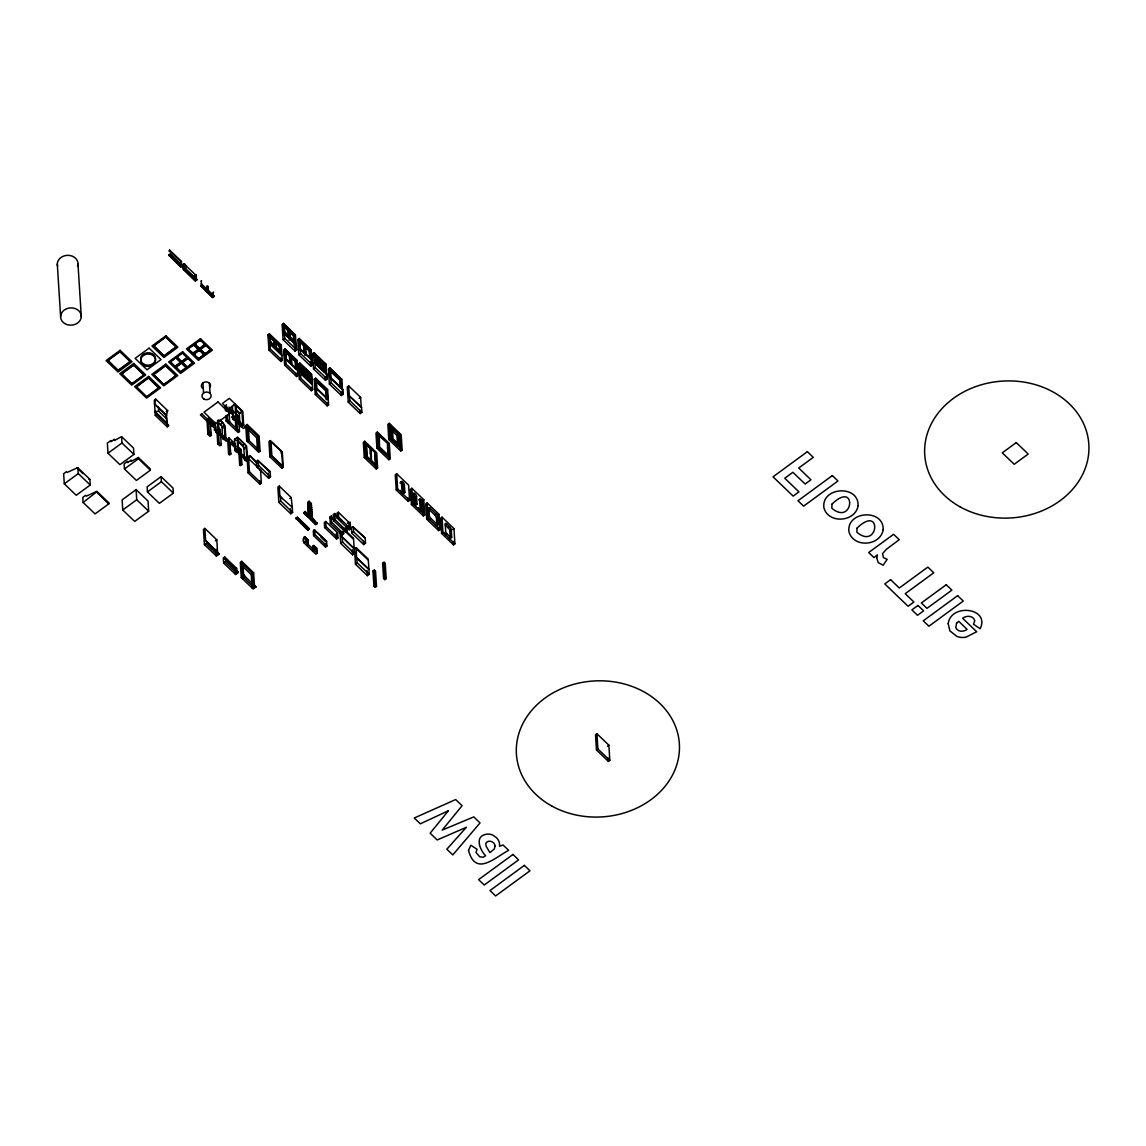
<?xml version="1.0" encoding="UTF-8"?>
<svg xmlns="http://www.w3.org/2000/svg" width="1146" height="1146" viewBox="0 0 1146 1146"><rect width="100%" height="100%" fill="white"/><g stroke="black" fill="none" stroke-linecap="round" stroke-linejoin="round"><path stroke-width="1.5" d="M169.536 251.805L169.522 250.816L181.469 262.262C180.953 264.468 181.426 260.6 181.197 262.348M169.536 250.902L169.579 250.057L169.279 251.203M181.397 265.385L181.512 263.251L181.211 264.196M195.894 275.513L196.783 279.953L195.379 280.971L183.446 269.525C180.108 263.251 187.829 262.062 185.437 269.081L184.005 269.596M183.432 264.683L183.718 264.225M184.148 267.276L184.062 264.74L184.048 267.648M183.876 266.689L184.062 264.74M196.095 275.455L195.422 276.329M201.338 282.876L201.424 283.363M213.357 292.832L213.471 292.058L213.013 292.875M312.557 546.57L313.932 545.482L314.248 550.295L312.858 551.326L312.557 546.57L313.947 545.553L316.941 548.404L317.241 553.16L315.838 554.191L303.891 542.746C301.126 538.534 307.071 532.446 305.294 541.714L317.241 553.16M356.306 547.759L368.267 559.105L369.227 574.318L367.379 575.65L355.446 564.204L354.486 549.006L356.32 547.659L356.506 557.801L368.554 569.175M237.91 441.482L242.25 445.636A2.306 0.774 53.8 0 1 243.826 448.33L244.542 459.732L245.43 460.577L247.694 458.916L246.82 458.071L246.104 446.668A2.306 0.774 53.8 0 0 244.528 443.975L239.099 438.775A2.306 0.774 53.8 0 0 237.68 438.603L238.397 450.006L236.133 451.682L235.245 450.836L234.529 439.434L235.603 438.818M238.397 450.006L237.523 449.16L237.408 436.998L246.605 446.209L247.694 458.916M309.649 515.786L309.921 514.568L317.156 523.579L315.752 524.596L303.819 513.15L305.18 511.503L309.649 515.786L308.26 516.817L303.776 512.52M154.552 403.979L166.485 415.425L154.552 403.979L155.713 399.152L167.645 410.597L166.485 415.425L167.201 426.828L168.605 425.796L166.972 423.017L155.025 411.586L158.707 411.213L166.442 418.619L166.972 423.017M181.612 264.325L181.44 265.141M194.519 275.685L195.866 274.696L196.224 279.338L194.791 280.398L194.591 277.189M195.407 276.014L195.952 275.284M201.037 281.558L201.524 280.612L201.338 281.329M201.467 284.136L201.367 283.391L201.481 284.38M206.91 287.059L208.099 286.428L208.414 291.098L206.982 291.614M213.242 294.665L213.199 295.74M195.422 275.713L195.164 274.825M213.07 293.72L213.328 294.307M213.314 294.837L213.299 295.682M206.624 286.128L207.541 285.97L207.827 290.525L206.423 291.557L207.784 290.024M306.884 540.31L307.959 539.752L308.274 544.579L306.884 545.596M339.975 531.572L340.706 543.39L352.653 554.836L354.486 553.489L353.527 538.291L346.364 531.429M355.905 548.304L367.852 559.749M168.849 255.071L170.253 254.04L182.185 265.485L180.824 267.018L168.849 255.071L180.824 267.018M168.877 255.572L170.253 254.04M180.796 266.517L182.185 265.485M183.446 269.525L184.835 268.508L184.52 263.824L183.833 264.139M194.748 279.896L196.081 278.722M195.35 280.469L196.754 279.438L184.807 267.992L183.403 269.024L195.379 280.971M200.722 285.612L202.111 284.58L214.058 296.026L212.698 297.559L200.722 285.612L212.698 297.559M200.751 286.113L202.111 284.58M108.999 359.357L118.611 352.323A1.719 1.433 -3.6 0 1 121.046 352.438L129.269 360.618A1.719 1.433 -3.6 0 1 129.083 362.652L119.471 369.7A1.719 1.433 -3.6 0 1 117.035 369.585L108.798 361.391A1.719 1.433 -3.6 0 1 108.999 359.357L109.013 359.672A1.719 1.433 -3.6 0 0 108.827 361.706M109.013 359.672L118.625 352.639A1.719 1.433 -3.6 0 1 121.061 352.753L129.269 360.618M212.655 297.058L214.058 296.026M108.798 361.391L117.021 369.27A1.719 1.433 -3.6 0 0 119.442 369.37L129.054 362.337A1.719 1.433 -3.6 0 0 129.254 360.302M153.578 345.777L165.812 336.824L176.269 346.837L164.05 356.105L153.578 345.777L164.05 356.105M153.607 346.092L165.812 336.824M122.708 372.808L132.32 365.76A1.719 1.433 -3.6 0 1 134.755 365.875L142.978 374.054A1.719 1.433 -3.6 0 1 142.792 376.089L133.18 383.136A1.719 1.433 -3.6 0 1 130.744 383.022L122.522 374.828A1.719 1.433 -3.6 0 1 122.708 372.808L122.737 373.123A1.719 1.433 -3.6 0 0 122.536 375.157M122.737 373.123L132.349 366.075A1.719 1.433 -3.6 0 1 134.77 366.19L142.978 374.054M164.036 355.79L176.269 346.837M122.522 374.828L130.73 382.707A1.719 1.433 -3.6 0 0 133.165 382.821L142.777 375.773A1.719 1.433 -3.6 0 0 142.964 373.739M136.259 386.718L148.493 377.765L158.95 387.778L146.731 397.046L136.259 386.718L146.731 397.046M170.238 361.735L175.911 357.581L180.767 362.222L175.109 366.706L170.238 361.735L175.109 366.706M176.785 356.936L182.472 352.782L187.328 357.423L181.67 361.907L176.785 356.936L181.67 361.907M189.391 347.711L189.405 348.026A1.719 1.433 -3.6 0 0 189.219 350.06L189.19 349.745A1.719 1.433 -3.6 0 1 189.391 347.711L192.442 345.476A1.719 1.433 -3.6 0 1 194.877 345.591L197.499 348.413A1.719 1.433 -3.6 0 1 197.313 350.447L197.298 350.117A1.719 1.433 -3.6 0 0 197.484 348.098M195.937 342.912L195.952 343.227A1.719 1.433 -3.6 0 0 195.765 345.261L195.751 344.946A1.719 1.433 -3.6 0 1 195.937 342.912L199.003 340.677A1.719 1.433 -3.6 0 1 201.424 340.792L204.06 343.614A1.719 1.433 -3.6 0 1 203.873 345.648L203.845 345.318A1.719 1.433 -3.6 0 0 204.045 343.299M136.288 387.033L148.493 377.765M153.449 374.47L165.683 365.517L176.126 375.53L163.921 384.798L153.449 374.47L163.921 384.798M170.253 362.05L175.911 357.581M176.813 357.251L182.472 352.782M153.464 374.785L165.683 365.517M175.094 366.391L180.767 362.222M181.641 361.592L187.328 357.423M189.19 349.745L191.812 352.252A1.719 1.433 -3.6 0 0 194.233 352.366L197.298 350.117M195.751 344.946L198.358 347.453A1.719 1.433 -3.6 0 0 200.794 347.567L203.845 345.318M175.839 367.107L181.512 362.938L186.368 367.594L180.71 372.063L175.839 367.107L180.71 372.063M182.386 362.308L188.073 358.139L192.915 362.795L187.256 367.264L182.386 362.308L187.256 367.264M194.978 353.083L195.006 353.398A1.719 1.433 -3.6 0 0 194.806 355.432L194.791 355.117A1.719 1.433 -3.6 0 1 194.978 353.083L198.043 350.834A1.719 1.433 -3.6 0 1 200.478 350.948L203.1 353.77A1.719 1.433 -3.6 0 1 202.914 355.804L202.899 355.489A1.719 1.433 -3.6 0 0 203.086 353.455M201.538 348.284L201.553 348.599A1.719 1.433 -3.6 0 0 201.367 350.633L201.352 350.318A1.719 1.433 -3.6 0 1 201.538 348.284L204.59 346.035A1.719 1.433 -3.6 0 1 207.025 346.149L209.661 348.971A1.719 1.433 -3.6 0 1 209.46 351.005L209.446 350.69A1.719 1.433 -3.6 0 0 209.632 348.656M175.854 367.422L181.512 362.938M182.415 362.623L188.073 358.139M180.681 371.748L186.368 367.594M187.242 366.949L192.915 362.795M194.791 355.117L197.399 357.609A1.719 1.433 -3.6 0 0 199.834 357.724L202.899 355.489M201.352 350.318L203.959 352.81A1.719 1.433 -3.6 0 0 206.395 352.925L209.446 350.69M146.717 396.731L158.95 387.778M163.892 384.483L176.126 375.53M155.713 399.152L154.309 400.183L155.269 415.382L167.201 426.828M90.219 485.03L78.272 473.585L77.785 467.654L67.227 472.396L66.511 471.636L63.66 473.699L64.291 483.827L76.238 495.273L90.219 485.03L89.861 479.329L88.944 479.343M121.576 436.64L114.5 440.494L114.428 439.233L110.933 441.783L110.847 440.522L107.352 443.072L107.996 453.214L119.929 464.66L133.91 454.418L133.523 448.086L121.576 436.64L121.977 442.972L133.91 454.418M155.269 415.382L156.658 414.351L168.605 425.796M64.291 483.827L78.272 473.585M267.963 334.833L269.367 333.815L281.3 345.261L282.26 360.46L280.856 361.491L268.923 350.046L267.963 334.833L273.937 340.563M285.34 334.732L296.083 345.032L295.453 334.904L283.506 323.459L282.117 324.476L283.062 339.674L295.009 351.12L296.728 349.859L296.413 345.032L288.806 338.242M107.996 453.214L121.977 442.972M166.256 411.629L167.645 410.597M269.94 341.35C280.713 351.063 271.86 345.533 270.37 341.035M284.523 330.678L283.134 331.695L288.205 336.566L289.594 335.534M283.32 334.675L283.148 332.011L284.552 330.993M275.455 345.906L274.052 346.923L273.665 340.777L275.069 339.76L269.983 334.89L270.556 344.015M288.104 335.033L287.818 330.42L289.207 329.403L284.136 324.533L284.709 333.658M275.942 349.029L281.314 354.315L280.741 345.19L275.656 340.333L274.266 341.35L274.453 344.43M288.42 330.993L289.809 329.976L294.88 334.833L295.467 343.958M268.923 350.046L270.313 349.014L269.367 333.815M283.062 339.674L284.795 338.414L283.506 323.459M274.066 347.238L275.47 346.221M289.623 335.864L288.219 336.881L283.148 332.011M274.653 347.496L276.043 346.479M290.196 336.107L288.806 337.139L293.877 341.995L295.267 340.978M274.668 347.811L276.071 346.794M290.225 336.423L288.821 337.454L293.892 342.31L294.064 344.975M279.624 350.819L279.338 346.221L280.741 345.19M293.777 340.462L293.491 335.864L294.88 334.833M280.111 349.659L279.911 346.278L281.3 345.261M288.993 340.118L290.382 339.087L289.809 329.976M281.128 351.335L279.724 352.366L275.914 348.713M279.753 352.682L281.142 351.65M285.082 348.885L283.692 349.902L284.638 365.116L296.585 376.561L297.989 375.53L297.029 360.331L285.082 348.885L286.042 364.084L297.989 375.53M293.892 342.31L295.296 341.293M299.235 338.528L299.865 348.656L312.142 360.102L312.457 364.929L310.738 366.19L298.791 354.744L297.831 339.545L299.235 338.528L311.182 349.974L312.127 365.173M138.351 457.483L131.274 461.337L131.203 460.062L127.707 462.626L127.621 461.365L124.126 463.915L124.456 468.986L136.388 480.432L150.37 470.189L150.298 468.929L138.351 457.483L138.437 458.744L150.37 470.189M284.795 358.583L284.308 350.991L285.712 349.96L290.783 354.83L291.356 363.955L286.285 359.085L285.712 349.96M124.456 468.986L138.437 458.744M108.999 503.037L96.923 491.348L86.365 496.103L85.649 495.33L82.799 497.393L83.114 502.464L95.061 513.895L109.042 503.667L108.311 502.893M83.114 502.464L97.052 491.591M289.866 363.454L289.394 355.847L290.783 354.83M304.019 353.097L303.547 345.49L304.936 344.459L299.865 339.603L300.51 353.484L312.457 364.929M290.368 362.508L289.981 356.42L291.385 355.403L296.456 360.259L297.029 369.384L291.958 364.514L291.385 355.403M299.034 349.745L300.438 348.728M215.505 425.008L208.343 418.132L206.939 419.164L207.899 434.363L210.005 436.382L211.394 435.351C210.979 428.532 208.099 417.488 215.921 427.071L214.517 428.103L210.921 424.722M226.579 404.782L225.189 405.799L225.504 410.87M284.638 365.116L286.042 364.084M298.791 354.744L300.51 353.484M235.331 404.08L228.341 409.194L222.367 403.464L229.358 398.35L242.794 411.4L243.64 424.822L240.932 426.813L240.044 425.968L239.256 413.291L235.675 409.853M295.539 368.883L295.066 361.291L296.456 360.259M309.692 358.526L309.219 350.92L310.609 349.902L305.538 345.032L306.111 354.157L304.707 355.188M296.055 368.11L295.625 361.348L297.029 360.331M211.523 425.238L212.927 424.221M299.822 363.01L298.433 364.041L299.378 379.24L311.325 390.686L312.729 389.654L311.769 374.455L299.822 363.01L300.782 378.209L312.729 389.654M326.868 379.297L325.922 364.099L313.975 352.653L312.572 353.67L313.531 368.883L325.478 380.314L327.197 379.054L326.882 374.226L314.505 362.852M310.007 377.249L311.325 376.289L300.567 365.989L299.264 366.949L299.149 365.044L300.453 364.084L311.196 374.384L311.784 383.509L301.026 373.209L300.453 364.084M220.419 424.564L222.696 422.888A2.306 0.774 53.8 0 1 224.272 425.596L224.988 436.998L225.862 437.844L223.599 439.505L222.711 438.66L221.995 427.257A2.306 0.774 53.8 0 0 220.419 424.564L218.428 422.645M207.899 434.363L209.288 433.346L208.343 418.132M228.971 407.074L238.526 416.227L239.485 431.426L238.082 432.443L226.134 420.997L227.538 419.98L227.223 414.909M310.165 379.655L311.468 378.696L300.725 368.396L299.421 369.356L299.292 367.451L300.61 366.491M239.256 413.291L241.964 411.314L235.99 405.584L237.38 429.406L235.976 430.438L235.245 418.691M136.102 489.614L122.121 499.857L122.751 509.984L134.698 521.43L148.679 511.202L148.035 501.06L136.102 489.614L136.732 499.756L148.679 511.202M299.564 371.762L299.45 369.857L300.753 368.897M221.995 427.257L224.272 425.596M218.299 419.866L219.015 431.268L216.737 432.93L215.863 432.085L218.127 430.423L217.511 420.654M228.24 423.017L229.644 422L228.799 408.578L232.667 412.288M233.197 419.393L235.904 417.416L235.059 403.994L232.351 405.971L233.197 419.393L234.085 420.238L236.792 418.261L235.904 417.416M218.886 430.61L220.276 429.578L217.898 427.3M237.122 417.244L238.526 416.227M220.276 429.578L221.235 444.791L219.831 445.808L217.74 443.789L217.024 432.386L218.299 430.767M304.22 369.914L305.524 368.955M304.822 370.487L306.125 369.528M161.085 476.621L147.103 486.849L147.433 491.921L159.366 503.366L173.347 493.124L173.032 488.067L161.085 476.621L161.414 481.678L173.347 493.124M299.378 379.24L300.782 378.209M313.531 368.883L315.25 367.608L314.935 362.781L326.897 374.298M122.751 509.984L136.732 499.756M147.433 491.921L161.414 481.678M222.711 438.66L224.988 436.998M240.044 425.968L242.766 423.977L241.964 411.314M309.893 375.344L311.196 374.384M324.046 364.987L325.349 364.027L314.606 353.727M324.519 365.116L325.922 364.099M217.74 443.789L219.13 442.771L218.413 431.369M324.16 366.892L325.478 365.932L314.72 355.632M310.05 377.75L311.354 376.79L299.149 365.044M247.149 424.493L245.745 425.51L246.705 440.709L258.652 452.154L260.042 451.137L259.096 435.938L247.149 424.493L248.109 439.692L260.042 451.137M235.016 443.703L229.042 437.973L227.639 439.004L228.598 454.203L229.487 455.048L230.876 454.031C230.274 446.568 227.725 436.225 235.661 446.009M324.318 369.299L325.622 368.339L314.878 358.039M310.194 380.171L311.511 379.197L299.292 367.451M324.347 369.8L325.65 368.84L314.906 358.54M310.308 382.062L311.626 381.102L300.882 370.803M314.276 379.226L315.68 378.209L327.627 389.654L328.573 404.853L327.183 405.87L315.236 394.425L314.276 379.226L326.223 390.671L327.627 389.654M342.726 394.496L341.766 379.283L329.833 367.837L328.429 368.869L329.389 384.068L341.336 395.513L343.055 394.253L342.74 389.425L330.349 378.051M324.49 372.206L325.808 371.247L314.792 360.646M314.906 380.3L316.31 379.283L327.054 389.583L327.627 398.708L326.238 399.725L325.665 390.614L316.11 381.446M329.446 376.031L329.06 369.943L330.463 368.926L341.207 379.226L341.78 388.351M234.529 439.434L236.807 437.758M249.513 428.532L248.109 429.564L256.69 437.786L257.535 451.08L258.924 450.063L258.094 436.755L248.381 427.458L249.226 440.766L247.823 441.783M229.845 443.044L231.019 443.903L232.409 442.886M236.821 440.436L239.099 438.775M316.31 379.283L316.883 388.408L315.479 389.425L315.107 383.351M228.598 454.203L230.002 453.186L229.042 437.973M246.705 440.709L248.109 439.692M235.245 450.836L237.523 449.16M242.25 445.636L244.528 443.975M315.236 394.425L316.64 393.407L315.68 378.209M329.389 384.068L331.108 382.807L330.793 377.979L342.754 389.497M256.69 437.786L258.094 436.755M239.586 450.45L240.989 449.418L237.408 445.995M243.826 448.33L246.104 446.668M239.643 451.467L241.047 450.435M240.989 449.418L241.935 464.631L240.545 465.648L239.657 464.803L238.941 453.401L240.345 452.384L237.838 448.086M325.665 390.614L327.054 389.583M340.29 387.849L339.803 380.243L341.207 379.226M340.806 387.062L340.376 380.314L341.766 379.283M257.033 462.44L249.871 455.578L247.078 457.626L248.037 472.825L259.97 484.271L261.374 483.254L260.543 470.075A1.834 0.802 -46.2 0 1 260.701 469.43M270.356 440.565L268.952 441.597L269.912 456.796L281.859 468.241L283.248 467.224L282.303 452.011L270.356 440.565L271.316 455.779L283.248 467.224M244.542 459.732L246.82 458.071M239.657 464.803L241.061 463.786L240.345 452.384M348.671 385.901L347.281 386.933L348.241 402.131L360.173 413.577L361.892 412.316L361.534 407.432L349.315 396.043L348.671 385.901L360.618 397.347L361.262 407.489M257.778 460.377L256.389 461.408L256.718 466.794L268.665 478.24L270.499 476.894L270.155 471.507L257.778 460.377L269.74 472.138M248.037 472.825L249.427 471.808L248.481 456.609M269.912 456.796L271.316 455.779M256.718 466.794L258.552 465.448L258.237 460.377M348.241 402.131L349.96 400.871L349.315 396.043M280.899 453.042L282.303 452.011M359.214 398.378L360.618 397.347M204.848 528.392L203.444 529.409L204.403 544.608L216.35 556.054L219.144 554.005L205.592 540.31L204.848 528.392L216.795 539.838L217.74 555.036L205.807 543.591M292.302 507.377L291.227 497.565L279.28 486.119L277.876 487.15L278.836 502.349L290.783 513.795L292.617 512.448L292.302 507.377L279.911 496.261L282.303 498.553M204.403 544.608L207.197 542.559L219.144 554.005M215.391 540.855L216.795 539.838M278.836 502.349L280.67 501.003L280.355 495.932M364.729 441.282L363.325 442.313L364.285 457.512L376.232 468.958L377.621 467.94L376.676 452.727L364.729 441.282L365.689 456.495L377.621 467.94M377.363 432.028L375.974 433.059L376.919 448.258L388.866 459.704L390.27 458.687L389.311 443.473L377.363 432.028L378.323 447.241L390.27 458.687M389.239 423.332L387.849 424.364L388.795 439.563L400.742 451.008L402.146 449.977L401.186 434.778L389.239 423.332L390.199 438.531L402.146 449.977M289.823 498.596L291.227 497.565M366.176 453.644L366.376 456.939L376.361 465.777L375.544 452.598L365.989 443.445L365.76 447.055M378.624 434.191L379.011 447.685L388.566 456.839L388.179 443.344L378.624 434.191L378.395 437.801M366.176 444.849L370.416 448.172L370.745 460.649M378.81 435.595L387.606 443.287L387.935 455.764L379.584 447.757L379.254 435.265M392.39 428.733L393.021 438.861L398.994 444.591L398.364 434.449L392.39 428.733L390.987 429.75L396.96 435.48L397.605 445.608M370.316 453.701L370.416 448.172M370.946 452.684L371.161 448.888L374.971 452.541L375.301 465.018L366.935 457.01L365.989 443.445M224.702 556.942L223.312 557.959L223.628 563.03L235.575 574.475L238.368 572.427L224.817 558.732L224.702 556.942L236.649 568.387L236.764 570.178M364.285 457.512L365.689 456.495M376.919 448.258L378.323 447.241M388.795 439.563L390.199 438.531M366.376 456.939L376.361 465.777M366.935 457.01L366.62 444.519M391.889 438.732L400.255 446.739L391.459 439.061L391.13 426.57L399.496 434.578L400.885 447.828L400.054 434.649L389.311 424.349M396.96 435.48L398.364 434.449M223.628 563.03L226.421 560.981L238.368 572.427M374.971 452.541L374.971 459.804M387.606 443.287L387.506 448.817M309.091 501.26L309.205 503.166L311.454 505.3L311.325 503.409L309.091 501.26L307.687 502.277L307.816 504.183L308.389 505.042L309.792 504.011M387.907 444.505L389.311 443.473M307.816 504.183L309.205 503.166M399.854 436.812L401.243 435.795M310.194 508.552L311.583 507.52L311.468 505.63L309.234 503.481L307.83 504.498L307.945 506.403L308.532 507.248L309.921 506.231M309.764 503.696L308.389 505.042M307.945 506.403L309.348 505.372L309.234 503.481M310.065 508.452L308.675 509.469L308.088 508.623L307.973 506.718L309.363 505.687L311.612 507.836L311.726 509.741L310.322 510.758M308.503 506.933L309.907 505.916M371.49 461.365L371.161 448.888M308.088 508.623L309.492 507.592L309.363 505.687M310.208 510.658L308.804 511.689L308.231 510.83L308.102 508.939L309.506 507.907L311.741 510.056L311.87 511.961L310.466 512.978M309.635 508.007L311.024 506.99M296.012 518.207L297.401 517.19L309.348 528.635L307.988 530.283L296.012 518.207L307.988 530.283M308.646 509.153L311.053 507.306M296.04 518.837L297.401 517.19M303.819 513.15L305.18 511.503M308.231 510.83L309.621 509.812L309.506 507.907M310.351 512.878L308.947 513.909L308.374 513.05L308.245 511.159L309.649 510.128L311.884 512.276L312.013 514.167L310.609 515.199M309.764 510.228L311.168 509.211M308.79 511.374L311.182 509.526M254.383 584.704L253.638 572.785L241.691 561.339L240.302 562.357L241.262 577.555L253.194 589.001L255.988 586.953L253.266 583.629L254.87 585.893L252.077 587.927L251.246 574.633L242.651 566.41L244.055 565.379M308.374 513.05L309.764 512.033L309.649 510.128M309.792 512.348L309.907 514.239L308.503 515.27L308.389 513.365L309.792 512.348L312.027 514.497L312.142 516.388L310.752 517.419M308.933 513.594L310.322 512.563M310.494 513.293L311.884 512.276M236.649 568.387L235.245 569.404L235.575 574.475M308.532 515.585L309.921 514.568M311.468 513.952L309.907 513.207M310.466 514.783L311.153 516.173M310.623 515.514L312.027 514.497M311.583 515.858L310.194 516.875L311.239 519.668L315.752 524.596M310.208 517.19L311.612 516.173M310.767 517.734L312.17 516.703M310.05 518.522L311.44 517.505M311.239 519.668L312.643 518.651M241.262 577.555L244.055 575.521L255.988 586.953M307.945 529.653L309.348 528.635M315.723 523.966L317.113 522.934M242.379 578.63L245.172 576.581L242.451 573.258L244.055 575.521M251.246 574.633L253.638 572.785M343.356 529.065L343.657 533.807L342.267 534.838L330.32 523.393L329.919 517.061L331.323 516.029A2.306 0.774 53.8 0 0 332.884 518.737L331.495 519.754M346.823 526.2L347.138 531.271L345.734 532.288L333.801 520.843L333.4 514.511L334.79 513.494A2.306 0.774 53.8 0 0 336.365 516.187L341.479 521.086M314.219 529.882L313.288 530.899L313.589 535.64L325.521 547.086L326.925 546.069L326.553 541.199L314.219 529.882L326.624 541.313M325.708 521.459L324.318 522.49L324.633 527.561L336.58 538.992L337.97 537.975L337.655 532.904L325.708 521.459L326.037 526.53L337.97 537.975M338.342 512.219L336.953 513.236L337.268 518.307L349.215 529.753L350.604 528.721L350.203 522.39A2.306 0.774 53.8 0 1 348.799 522.232L338.342 512.219L338.672 517.276L350.604 528.721M396.674 473.728L395.27 474.759L396.23 489.958L408.177 501.404L409.58 500.372L408.621 485.173L396.674 473.728L397.633 488.927L409.58 500.372M303.891 542.746L305.294 541.714M306.584 540.855L307.988 539.823L304.994 536.958M313.589 535.64L314.978 534.623L314.677 529.867M324.633 527.561L326.037 526.53M330.32 523.393L331.71 522.361L331.323 516.029M333.801 520.843L335.191 519.826L334.79 513.494M337.268 518.307L338.672 517.276M399.997 482.838L401.387 481.821A2.306 0.774 53.8 0 1 402.805 481.979A2.306 0.774 53.8 0 1 404.38 484.686L404.853 492.279L403.464 493.31A2.306 0.774 53.8 0 1 402.432 493.468A2.306 0.774 53.8 0 1 400.713 491.276M347.396 523.249L348.799 522.232M348.814 523.421L350.203 522.39M337.655 532.904L336.251 533.936L336.58 538.992M396.23 489.958L397.633 488.927M403.464 493.31L402.977 485.703L404.38 484.686M352.782 526.687L351.392 527.704L351.722 533.091L363.669 544.536L365.502 543.19L365.159 537.803L352.782 526.687L364.944 538.004M411.844 488.268L410.44 489.285L411.4 504.484L423.347 515.929L424.736 514.912L423.776 499.713L411.844 488.268L412.804 503.466L424.736 514.912M351.722 533.091L353.555 531.744L353.24 526.673M340.706 543.39L342.554 542.044L342.081 536.844L353.713 548.433M417.029 503.954L415.64 504.985L415.167 497.378L416.557 496.361A2.306 0.774 53.8 0 0 414.981 493.654A2.306 0.774 53.8 0 0 413.577 493.496L414.05 501.089A2.306 0.774 53.8 0 0 415.626 503.796A2.306 0.774 53.8 0 0 417.029 503.954L416.557 496.361M412.646 502.12L414.05 501.089M411.4 504.484L412.804 503.466M422.387 500.73L423.776 499.713M418.619 507.836A2.306 0.774 53.8 0 0 420.195 510.543A2.306 0.774 53.8 0 0 421.613 510.701L421.126 503.094L422.53 502.077A2.306 0.774 53.8 0 0 420.954 499.384A2.306 0.774 53.8 0 0 419.551 499.212L420.023 506.819A2.306 0.774 53.8 0 0 421.599 509.512A2.306 0.774 53.8 0 0 423.003 509.684L422.53 502.077M427.143 502.922L425.739 503.954L426.699 519.152L438.646 530.598L440.035 529.567L439.076 514.368L427.143 502.922L428.103 518.121L440.035 529.567M421.613 510.701L423.003 509.684M427.472 509.182L428.876 508.151A2.306 0.774 53.8 0 1 430.28 508.323L436.254 514.038A2.306 0.774 53.8 0 1 437.829 516.731L438.302 524.338L436.913 525.369A2.306 0.774 53.8 0 1 435.494 525.197L436.898 524.18A2.306 0.774 53.8 0 0 438.302 524.338M428.146 508.795A2.306 0.774 53.8 0 1 428.89 509.34L430.28 508.323M355.446 564.204L357.28 562.872L356.506 557.801M426.699 519.152L428.103 518.121M428.89 509.34L434.864 515.07L436.254 514.038M436.898 524.18L430.925 518.45L429.521 519.482A2.306 0.774 53.8 0 1 428.189 517.605M437.686 515.385L439.076 514.368M436.913 525.369L436.425 517.763L437.829 516.731M442.012 517.175L440.608 518.193L441.568 533.406L453.515 544.851L454.905 543.82L453.959 528.621L442.012 517.175L442.972 532.374L454.905 543.82M382.635 563.288L384.025 562.256L385.228 563.402L386.173 578.615L384.784 579.632L383.581 578.486L382.635 563.288L383.824 564.434L385.228 563.402M372.951 571.08L374.355 570.063L375.544 571.195L376.504 586.408L375.1 587.425L373.911 586.279L372.951 571.08L374.155 572.226M446.654 523.994L445.25 525.026L448.229 527.891A2.306 0.774 53.8 0 1 449.805 530.584L450.292 538.19A2.306 0.774 53.8 0 1 448.874 538.018L450.278 537.001A2.306 0.774 53.8 0 0 451.682 537.159L451.209 529.552A2.306 0.774 53.8 0 0 449.633 526.859L446.654 523.994A2.306 0.774 53.8 0 0 445.235 523.837L445.708 531.443A2.306 0.774 53.8 0 0 447.284 534.136L450.278 537.001M448.229 527.891L449.633 526.859M441.568 533.406L442.972 532.374M383.581 578.486L384.984 577.469L384.025 562.256M373.911 586.279L375.315 585.262L374.355 570.063M449.805 530.584L451.209 529.552M452.555 529.638L453.959 528.621M447.284 534.136L445.894 535.153A2.306 0.774 53.8 0 1 444.319 532.46M450.292 538.19L451.682 537.159M596.923 733.741L595.519 734.772L596.479 749.971L608.426 761.417L609.815 760.385L608.87 745.187L596.923 733.741L597.883 748.94L609.815 760.385M596.479 749.971L597.883 748.94M607.466 746.218L608.87 745.187M281.83 355.461L269.883 344.029M297.545 370.53L285.612 359.085M312.285 384.669L300.352 373.224M342.296 389.497L330.463 377.979L329.833 367.837M328.143 399.854L316.21 388.408M299.865 348.656L312.156 360.173M313.975 352.653L314.949 362.852M326.553 374.226L314.62 362.781M296.298 344.975L284.495 333.658M284.495 326.768L288.09 330.206M290.468 332.483L294.049 335.921M297.831 339.545L303.805 345.275M306.197 347.553L309.778 350.991L309.993 354.372M332.011 372.307L340.376 380.314M284.007 326.768L287.818 330.42M289.68 332.211L293.491 335.864M299.736 341.837L303.547 345.49M305.409 347.281L309.219 350.92M314.491 355.833L325.507 366.434L324.189 367.393L314.634 358.24M329.06 369.943L339.803 380.243M315.021 360.446L325.779 370.745M289.766 336.437L294.837 341.293M349.659 396.101L361.606 407.546M299.751 348.728L308.116 356.735M400.885 447.828L390.886 438.99L390.27 429.105M284.795 338.414L296.728 349.859M315.25 367.608L327.197 379.054M331.108 382.807L343.055 394.253M349.96 400.871L361.892 412.316M276.315 342.855L279.911 346.278M287.274 353.34L295.625 361.348M269.854 337.139L273.665 340.777M275.527 342.568L279.338 346.221M284.308 350.991L289.394 355.847M289.981 356.42L295.066 361.291M275.613 346.794L280.713 351.98L275.627 347.109M299.45 369.857L311.655 381.618L310.351 382.578L300.796 373.41M380.014 447.427L388.379 455.449M379.455 447.37L389.01 456.523M270.241 343.284L274.052 346.923M270.27 343.599L275.642 348.885L275.069 339.76M316.883 388.408L327.627 398.708M169.723 250.186L181.655 261.56M184.291 264.139L196.238 275.584M270.313 349.014L282.26 360.46M316.64 393.407L328.573 404.853M170.281 254.555L182.214 266.001M184.835 268.508L196.783 279.953M202.154 285.096L214.087 296.542M369.127 447.198L371.519 449.49M369.986 448.487L370.731 449.203M367.379 456.681L371.189 460.334M371.934 461.05L375.745 464.703M165.841 337.139L176.283 347.152M182.486 353.097L187.342 357.738M188.087 358.454L192.943 363.11M236.219 409.681L240.087 413.391M175.94 357.896L180.782 362.537M181.541 363.253L186.383 367.909M229.959 410.383L233.54 413.806M242.766 423.977L243.64 424.822M228.684 410.841L233.841 415.783M235.474 417.731L233.369 415.712L231.535 417.058L233.641 419.078M236.348 418.577L242.322 424.292M243.21 425.137L245.301 427.157L243.468 428.504L241.376 426.484M353.555 531.744L365.502 543.19M234.601 418.376L235.474 419.221M241.448 424.937L242.336 425.782M234.515 419.923L240.488 425.639M335.191 519.826L347.138 531.271M343.556 529.767L353.111 538.921M227.538 419.98L239.485 431.426M227.109 420.296L229.2 422.315M236.936 429.736L239.041 431.741M331.71 522.361L343.657 533.807M165.697 365.832L176.155 375.845M309.334 504.011L310.451 505.085M220.662 420.238L225.031 425.839L225.862 437.844M384.984 577.469L386.173 578.615M309.348 505.372L311.583 507.52M342.224 536.973L354.171 548.418M219.717 420.038L222.696 422.888M309.477 506.231L310.609 507.621L309.492 506.546M309.492 507.592L311.726 509.741M309.606 508.452L310.752 509.841L309.635 508.767M238.955 441.769L242.207 444.892M309.621 509.812L311.87 511.961M342.554 542.044L354.486 553.489M309.764 510.987L310.895 512.061M309.764 512.033L312.013 514.167M356.965 557.801L368.897 569.247M249.871 455.578L257.105 463.457M309.907 514.239L312.142 516.388M258.552 465.448L270.499 476.894M305.208 512.133L317.156 523.579M260.543 470.075L248.596 458.629A1.834 0.802 -46.2 0 1 249.943 456.595M357.28 562.872L369.227 574.318M231.22 442.442L236.004 447.012M218.127 430.423L219.015 431.268M217.697 430.738L215.591 428.733L214.187 429.75L216.293 431.77M218.571 431.584L224.544 437.314M225.433 438.159L227.538 440.179L226.134 441.196L224.029 439.176M231.019 443.903L235.36 448.072M217.181 432.615L223.155 438.331M375.315 585.262L376.504 586.408M320.866 537.13L325.65 541.7M209.188 431.555L211.279 433.575M280.67 501.003L292.617 512.448M209.288 433.346L211.394 435.351M219.13 442.771L221.235 444.791M230.002 453.186L230.876 454.031M241.061 463.786L241.935 464.631M249.427 471.808L261.374 483.254M297.444 517.82L309.391 529.266M314.978 534.623L326.925 546.069M148.522 378.08L158.965 388.093M304.535 536.973L307.529 539.823M313.503 545.553L316.482 548.418M304.019 537.345L306.011 539.265M305.151 539.336L308.131 542.201M314.104 547.917L317.084 550.782M225.031 562.013L236.964 573.458M77.914 467.883L89.861 479.329M77.011 467.897L82.97 473.613M97.095 492.221L109.042 503.667M96.135 491.591L108.082 503.037M214.517 428.103L216.035 429.994M242.823 445.55L244.642 448.802M220.992 424.464L222.883 428.103M237.064 449.776L238.941 453.401M224.817 558.732L226.421 560.981M205.592 540.31L207.197 542.559M155.025 411.586L156.658 414.351M608.211 758.036L608.426 761.417M453.3 541.471L453.515 544.851M438.431 527.217L438.646 530.598M428.876 508.151L429.349 515.757A2.306 0.774 53.8 0 0 430.925 518.45M423.017 510.872L423.347 515.929M407.962 498.023L408.177 501.404M400.412 445.679L400.742 451.008M399.496 441.855L399.825 447.069M401.387 481.821L401.874 489.428A2.306 0.774 53.8 0 0 403.449 492.121A2.306 0.774 53.8 0 0 404.853 492.279M390.442 424.478L391.459 439.061M388.637 456.151L388.866 459.704M384.354 572.871L384.784 579.632M376.003 465.405L376.232 468.958M359.959 410.196L360.173 413.577M367.064 570.593L367.379 575.65M363.454 541.156L363.669 544.536M352.338 549.765L352.653 554.836M341.121 392.133L341.336 395.513M348.885 524.682L349.215 529.753M345.419 527.217L345.734 532.288M342.067 531.672L342.267 534.838M341.565 533.821L341.766 536.987M330.463 368.926L331.036 378.037M325.321 363.526L325.922 373.152M325.263 376.948L325.478 380.314M326.968 402.504L327.183 405.87M314.577 353.226L315.179 362.852M313.288 354.687L313.417 356.592M325.321 543.92L325.521 547.086M310.609 349.902L311.182 359.027M310.408 361.119L310.738 366.19M311.11 387.305L311.325 390.686M304.936 344.459L305.509 353.584M296.198 346.722L296.413 350.103M294.694 346.063L295.009 351.12M296.37 373.181L296.585 376.561M289.207 329.403L289.795 338.514M289.164 335.864L284.108 331.309M290.468 508.724L290.783 513.795M280.655 358.111L280.856 361.491M275.656 340.333L276.229 349.458M281.644 464.861L281.859 468.241M279.28 486.119L279.911 496.261M268.594 335.921L268.78 338.987M268.35 473.169L268.665 478.24M258.337 447.098L258.652 452.154M259.77 480.89L259.97 484.271M245.215 457.326L245.43 460.577M239.758 453.229L240.101 458.558M235.918 448.415L236.133 451.682M241.691 561.339L242.651 576.538M226.693 406.472L227.008 411.529M225.819 415.941L226.134 420.997M215.247 422.315L215.863 432.085M207.025 346.149L207.039 346.464A1.719 1.433 -3.6 0 0 204.618 346.35L204.59 346.035M209.417 383.179L210.047 393.307M206.395 352.925L206.409 353.24A1.719 1.433 -3.6 0 1 203.974 353.14L203.959 352.81M215.921 549.306L216.35 556.054M201.424 340.792L201.452 341.107A1.719 1.433 -3.6 0 0 199.017 340.992L199.003 340.677M200.794 347.567L200.808 347.883A1.719 1.433 -3.6 0 1 198.373 347.768L198.358 347.453M202.928 382.879L203.573 393.006M200.478 350.948L200.493 351.263A1.719 1.433 -3.6 0 0 198.057 351.163L198.043 350.834M199.834 357.724L199.848 358.039A1.719 1.433 -3.6 0 1 197.427 357.939L197.399 357.609M194.877 345.591L194.892 345.906A1.719 1.433 -3.6 0 0 192.456 345.791L192.442 345.476M194.233 352.366L194.261 352.682A1.719 1.433 -3.6 0 1 191.826 352.567L191.812 352.252M166.184 414.594L166.442 418.619M158.449 407.174L158.707 411.213M77.985 263.995L81.28 316.568A10.343 8.624 -3.6 0 1 65.537 324.003A10.343 8.624 -3.6 0 1 66.024 309.033A10.343 8.624 -3.6 0 1 81.28 316.568M57.3 263.924L60.609 316.497M202.427 388.293A4.598 3.839 -3.6 0 1 205.077 381.976A4.598 3.839 -3.6 0 1 210.248 386.933M235.417 440.279A2.306 0.774 53.8 0 1 235.446 439.992M330.736 518.866A2.306 0.774 53.8 0 1 329.919 517.061M343.227 527.762A2.306 0.774 53.8 0 1 341.852 527.318M334.217 516.33A2.306 0.774 53.8 0 1 333.4 514.511M413.205 494.356A2.306 0.774 53.8 0 1 415.167 497.378M415.482 505.415A2.306 0.774 53.8 0 1 413.147 503.438M418.82 499.857A2.306 0.774 53.8 0 1 421.126 503.094M434.864 515.07A2.306 0.774 53.8 0 1 436.425 517.763M400.541 490.817A2.306 0.774 53.8 0 1 400.47 490.445M400.67 482.466A2.306 0.774 53.8 0 1 402.977 485.703M57.587 266.159A10.343 8.624 -3.6 0 1 67.915 255.329A10.343 8.624 -3.6 0 1 77.556 266.23M468.499 850.303C475.49 876.948 494.657 857.738 508.638 850.332L503.065 844.989L499.599 846.278L499.556 843.8A13.637 11.374 -3.6 0 0 496.304 837.554L492.837 835.119A9.483 7.907 -3.6 0 0 487.093 834.145C474.215 835.62 479.558 849.544 485.632 855.761L483.154 857.237L479.716 856.793L475.991 852.395L477.051 849.315L470.863 845.204L468.499 850.303M948.2 623.725L949.891 630.887L956.853 636.388A13.523 11.274 -3.6 0 0 966.121 637.104L976.707 631.761L962.611 618.253C966.236 615.216 973.728 615.517 974.788 620.888L973.427 624.183L980.145 628.739C990.459 607.838 950.836 602.882 948.2 623.725M876.676 557.672L878.223 562.586L883.165 565.222L887.162 559.348L883.451 557.601L882.549 553.647L886.402 549.278L899.238 539.68L893.608 534.294L868.711 552.515L873.94 557.529L877.478 554.936L876.676 557.672M495.072 846.206L494.227 849.086L489.929 852.61L486.162 846.321L485.804 843.27C488.311 839.187 495 841.637 495.072 846.206M858.125 505.615C855.561 522.089 828.472 524.252 823.902 507.793C821.066 486.935 858.712 484.328 858.125 505.615M883.179 529.624C880.601 546.098 853.526 548.261 848.957 531.801C846.12 510.944 883.767 508.337 883.179 529.624M832.025 504.068L831.795 508.179C853.584 526.673 857.466 479.486 832.025 504.068M857.079 528.062L856.836 532.188C878.638 550.682 882.52 503.495 857.079 528.062M956.552 623.338L955.778 627.721C957.755 632.134 963.714 632.048 967.095 629.355L958.686 621.304L956.552 623.338M448.373 810.766L430.137 833.199L437.185 839.961L466.336 827.312L446.825 849.2L452.799 854.916L480.031 822.928L473.756 816.897L442.213 830.105L462.082 805.71L455.65 799.55L414.265 818L420.338 823.816L448.373 810.766M120.072 350.318L106.091 360.56L118.024 372.006L132.005 361.764L120.072 350.318M149.095 348.14L135.113 358.369L147.046 369.814L161.027 359.572L149.095 348.14M165.969 335.778L151.988 346.02L163.921 357.466L177.902 347.224L165.969 335.778M133.767 363.454L119.786 373.682L131.718 385.128L145.7 374.9L133.767 363.454M148.622 376.404L134.641 386.646L146.588 398.092L160.569 387.849L148.622 376.404M182.615 351.736L168.634 361.978L180.581 373.424L194.562 363.182L182.615 351.736M200.45 338.672L186.469 348.914L198.416 360.36L212.397 350.117L200.45 338.672M165.812 364.156L151.831 374.398L163.778 385.844L177.759 375.601L165.812 364.156M193.774 344.831L188.087 348.986L192.943 353.641L198.63 349.487L193.774 344.831M200.321 340.033L194.648 344.187L199.504 348.842L205.177 344.688L200.321 340.033M199.375 350.203L193.688 354.358L198.544 358.999L204.217 354.845L199.375 350.203M205.922 345.39L200.249 349.559L205.091 354.2L210.778 350.046L205.922 345.39M201.782 413.835L200.378 414.852L212.325 426.298L213.729 425.281L201.782 413.835M217.955 401.988L203.974 412.231L215.906 423.676L229.902 413.434L217.955 401.988M236.205 448.645L234.801 449.662L246.748 461.107L248.138 460.09L236.205 448.645M807.386 451.653L773.02 476.822L793.132 496.103L798.948 491.849L784.752 478.24L792.889 472.281L805.151 484.027L810.953 479.773L798.705 468.026L813.302 457.34L807.386 451.653M832.354 475.59L797.988 500.745L803.604 506.145L837.984 480.976L832.354 475.59M1016.258 442.585L1002.277 452.828L1014.21 464.273L1028.191 454.031L1016.258 442.585M512.964 854.472L478.584 879.641L484.214 885.027L518.579 859.858L512.964 854.472M890.585 579.661L884.769 583.916L908.105 606.277L913.906 602.022L905.225 593.685L933.775 572.785L927.845 567.098L899.295 588.013L890.585 579.661M524.352 865.388L489.987 890.557L495.616 895.943L529.982 870.788L524.352 865.388M917.975 605.446L911.887 609.901L917.516 615.302L923.604 610.832L917.975 605.446M946.252 584.732L921.355 602.968L926.985 608.354L951.882 590.133L946.252 584.732M957.641 595.662L923.275 620.817L928.905 626.217L963.27 601.048L957.641 595.662M281.73 451.954L270.986 441.654L271.874 455.836L282.618 466.135L281.73 451.954M252.636 573.602L242.938 564.305L243.769 577.613L253.481 586.91L252.636 573.602M203.959 399.08A4.598 3.839 -3.6 0 0 211.136 396.086A4.598 3.839 -3.6 0 0 204.575 392.448A4.598 3.839 -3.6 0 0 203.959 399.08M143.837 364.199A7.478 6.231 -3.6 0 0 155.512 359.328A7.478 6.231 -3.6 0 0 144.854 353.412A7.478 6.231 -3.6 0 0 143.837 364.199M143.923 365.459A7.478 6.231 -3.6 0 0 155.598 360.589A7.478 6.231 -3.6 0 0 144.94 354.673A7.478 6.231 -3.6 0 0 143.923 365.459M551.67 805.967A81.638 68.087 -3.6 0 0 679.22 752.736A81.638 68.087 -3.6 0 0 562.743 688.13A81.638 68.087 -3.6 0 0 551.67 805.967M960.248 506.947A82.226 68.559 -3.6 0 0 1088.7 453.329A82.226 68.559 -3.6 0 0 971.407 388.279A82.226 68.559 -3.6 0 0 960.248 506.947"/></g></svg>
